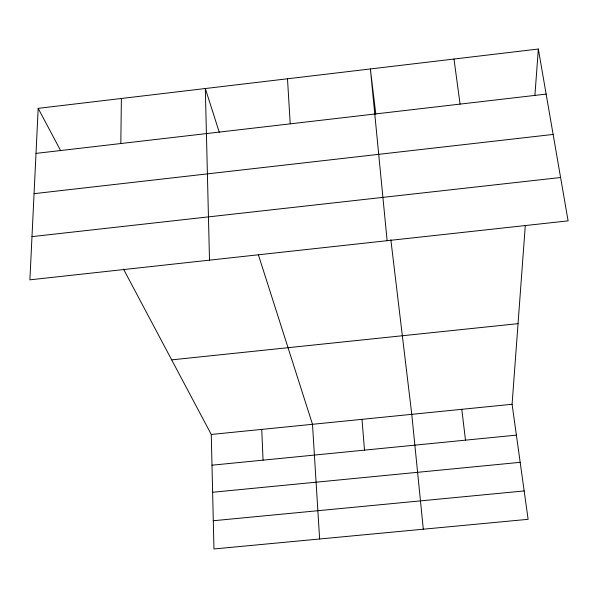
<?xml version="1.0" encoding="UTF-8"?>
<svg xmlns="http://www.w3.org/2000/svg" width="598" height="598" viewBox="0 0 598 598"><rect width="100%" height="100%" fill="white"/><g stroke="black" fill="none" stroke-linecap="round" stroke-linejoin="round"><path stroke-width="0.9" d="M120.826 143.535L121.379 98.491M38.182 108.35L29.9 279.827L568.1 220.864L538.335 49.036L38.182 108.35L60.667 150.718M123.487 269.078L211.266 434.462L213.957 548.964L528.124 519.318L512.082 404.27L525.298 225.468M534.896 95.605L538.335 49.036M36.007 153.394L546.146 94.103M34.064 193.662L553.128 134.438M31.986 236.621L560.588 177.509M171.671 359.861L518.04 323.66M211.266 434.462L512.082 404.27M211.991 465.192L516.38 435.127M212.626 492.266L520.178 462.329M213.292 520.738L524.169 490.943M219.279 132.285L205.316 88.534L209.502 260.152M258.358 254.718L312.492 424.303L319.624 538.992M453.994 59.045L460.079 104.112M461.791 409.316L465.491 440.15M375.791 114.098L370.379 68.957L387.13 240.688M390.845 239.723L411.768 414.339L423.309 529.208M361.999 419.333L364.503 450.13M287.489 78.787L290.224 123.846M261.745 429.401L263.06 460.146"/></g></svg>
